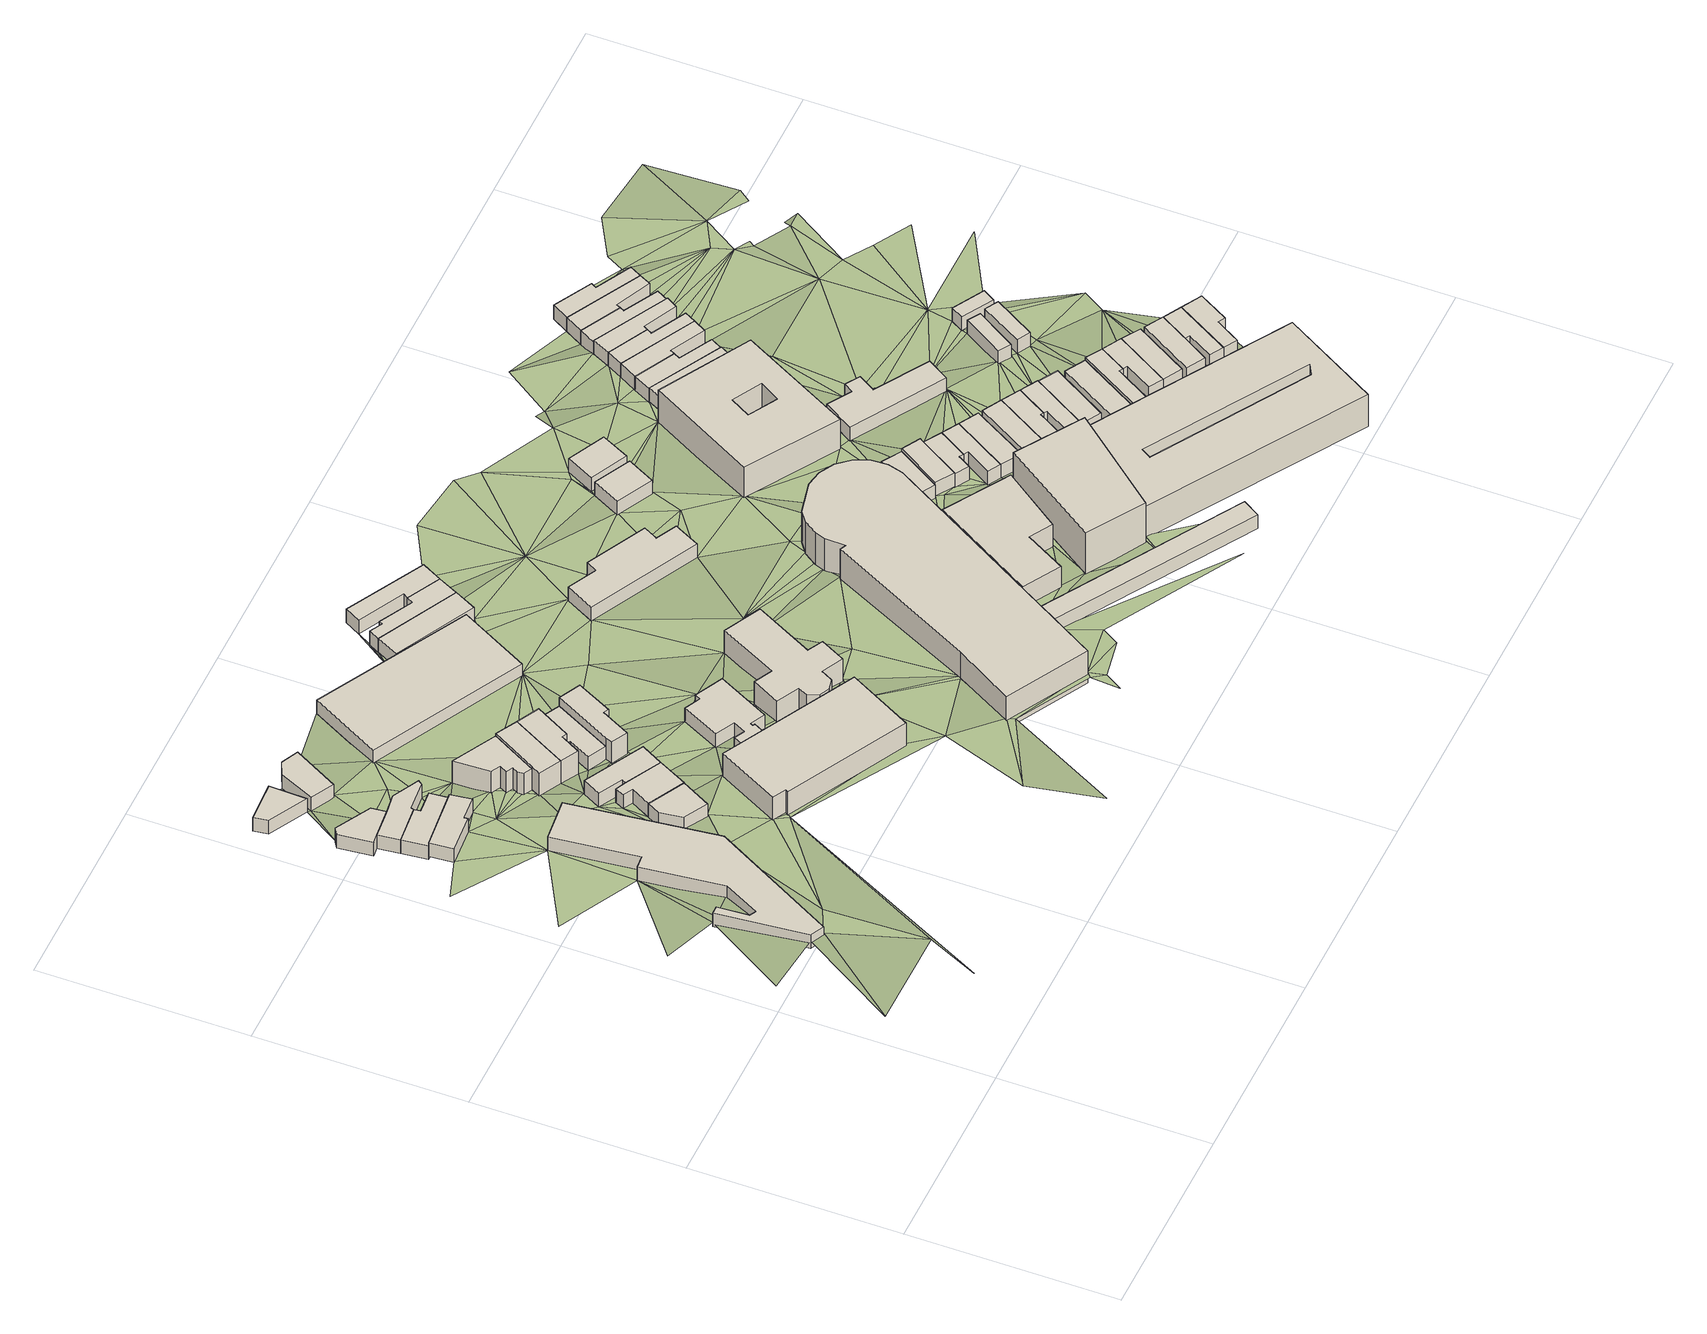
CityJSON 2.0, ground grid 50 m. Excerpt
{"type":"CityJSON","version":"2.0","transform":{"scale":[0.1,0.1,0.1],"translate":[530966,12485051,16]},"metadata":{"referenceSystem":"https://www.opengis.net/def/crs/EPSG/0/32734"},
"CityObjects":{
"building1":{"type":"Building","attributes":{"address":"Durham Avenue Cape Town","building":"retail","building:levels":1,"building_height":4.1,"plus_code":"4FRW3F86+V5J","ground_height":20.53,"roof_height":24.63},"geometry":[{"type":"Solid","lod":"1","boundaries":[[[[0,1,2,3]],[[1,4,5,2]],[[4,6,7,5]],[[6,8,9,7]],[[8,10,11,9]],[[10,12,13,11]],[[12,14,15,13]],[[14,16,17,15]],[[16,18,19,17]],[[18,20,21,19]],[[20,22,23,21]],[[22,0,3,23]],[[3,2,5,7,9,11,13,15,17,19,21,23]],[[22,20,18,16,14,12,10,8,6,4,1,0]]]]}]},
"building2":{"type":"Building","attributes":{"address":"Sugar Fix 83 Durham Avenue Salt River Cape Town","building":"retail","building:levels":1,"building_height":4.1,"plus_code":"4FRW3F96+43G","ground_height":19.05,"roof_height":23.15},"geometry":[{"type":"Solid","lod":"1","boundaries":[[[[24,25,26,27]],[[25,28,29,26]],[[28,30,31,29]],[[30,32,33,31]],[[32,34,35,33]],[[34,24,27,35]],[[27,26,29,31,33,35]],[[34,32,30,28,25,24]]]]}]},
"building3":{"type":"Building","attributes":{"address":"89 Durham Avenue Salt River Cape Town","building":"house","building:levels":1,"building_height":4.1,"plus_code":"4FRW3F96+343","ground_height":20.07,"roof_height":24.17},"geometry":[{"type":"Solid","lod":"1","boundaries":[[[[36,37,38,39]],[[37,40,41,38]],[[40,42,43,41]],[[42,44,45,43]],[[44,46,47,45]],[[46,36,39,47]],[[39,38,41,43,45,47]],[[46,44,42,40,37,36]]]]}]},
"building4":{"type":"Building","attributes":{"address":"87 Durham Avenue Salt River Cape Town","building":"house","building:levels":1,"building_height":4.1,"plus_code":"4FRW3F96+34F","ground_height":19.05,"roof_height":23.15},"geometry":[{"type":"Solid","lod":"1","boundaries":[[[[48,49,50,51]],[[49,52,53,50]],[[52,54,55,53]],[[54,56,57,55]],[[56,58,59,57]],[[58,48,51,59]],[[51,50,53,55,57,59]],[[58,56,54,52,49,48]]]]}]},
"building5":{"type":"Building","attributes":{"building":"retail","building:levels":1,"building_height":4.1,"plus_code":"4FRW3F96+53Q","ground_height":18.24,"roof_height":22.34},"geometry":[{"type":"Solid","lod":"1","boundaries":[[[[60,61,62,63]],[[61,64,65,62]],[[64,66,67,65]],[[66,60,63,67]],[[63,62,65,67]],[[66,64,61,60]]]]}]},
"building6":{"type":"Building","attributes":{"address":"85 Durham Avenue Salt River Cape Town","building":"house","building:levels":1,"building_height":4.1,"plus_code":"4FRW3F96+443","ground_height":19.05,"roof_height":23.15},"geometry":[{"type":"Solid","lod":"1","boundaries":[[[[58,56,57,59]],[[56,68,69,57]],[[68,70,71,69]],[[70,72,73,71]],[[72,74,75,73]],[[74,24,27,75]],[[24,34,35,27]],[[34,58,59,35]],[[59,57,69,71,73,75,27,35]],[[34,24,74,72,70,68,56,58]]]]}]},
"building7":{"type":"Building","attributes":{"address":"82 Coleridge Road Salt River Cape Town","building":"house","building:levels":1,"building_height":4.1,"plus_code":"4FRW3F86+W63","ground_height":20.53,"roof_height":24.63},"geometry":[{"type":"Solid","lod":"1","boundaries":[[[[76,77,78,79]],[[77,80,81,78]],[[80,82,83,81]],[[82,84,85,83]],[[84,76,79,85]],[[79,78,81,83,85]],[[84,82,80,77,76]]]]}]},
"building8":{"type":"Building","attributes":{"building":"yes","building:levels":1,"building_height":4.1,"plus_code":"4FRW3F96+54P","ground_height":18.24,"roof_height":22.34},"geometry":[{"type":"Solid","lod":"1","boundaries":[[[[86,87,88,89]],[[87,90,91,88]],[[90,92,93,91]],[[92,94,95,93]],[[94,86,89,95]],[[89,88,91,93,95]],[[94,92,90,87,86]]]]}]},
"building9":{"type":"Building","attributes":{"address":"80 Coleridge Road Salt River Cape Town","building":"house","building:levels":1,"building_height":4.1,"plus_code":"4FRW3F86+W6G","ground_height":20.61,"roof_height":24.71},"geometry":[{"type":"Solid","lod":"1","boundaries":[[[[96,97,98,99]],[[97,100,101,98]],[[100,102,103,101]],[[102,104,105,103]],[[104,106,107,105]],[[106,108,109,107]],[[108,96,99,109]],[[99,98,101,103,105,107,109]],[[108,106,104,102,100,97,96]]]]}]},
"building10":{"type":"Building","attributes":{"address":"78 Coleridge Road Salt River Cape Town","building":"house","building:levels":1,"building_height":4.1,"plus_code":"4FRW3F86+X65","ground_height":20.53,"roof_height":24.63},"geometry":[{"type":"Solid","lod":"1","boundaries":[[[[110,111,112,113]],[[111,114,115,112]],[[114,116,117,115]],[[116,118,119,117]],[[118,120,121,119]],[[120,110,113,121]],[[113,112,115,117,119,121]],[[120,118,116,114,111,110]]]]}]},
"building11":{"type":"Building","attributes":{"address":"1 Swift Street Salt River Cape Town","building":"house","building:levels":2,"building_height":6.9,"plus_code":"4FRW3F96+362","ground_height":19.05,"roof_height":25.95},"geometry":[{"type":"Solid","lod":"1","boundaries":[[[[122,123,124,125]],[[123,126,127,124]],[[126,128,129,127]],[[128,130,131,129]],[[130,132,133,131]],[[132,134,135,133]],[[134,136,137,135]],[[136,138,139,137]],[[138,122,125,139]],[[125,124,127,129,131,133,135,137,139]],[[138,136,134,132,130,128,126,123,122]]]]}]},
"building12":{"type":"Building","attributes":{"address":"3 Swift Street Salt River Cape Town","building":"house","building:levels":2,"building_height":6.9,"plus_code":"4FRW3F96+26P","ground_height":19.73,"roof_height":26.63},"geometry":[{"type":"Solid","lod":"1","boundaries":[[[[140,141,142,143]],[[141,144,145,142]],[[144,146,147,145]],[[146,148,149,147]],[[148,140,143,149]],[[143,142,145,147,149]],[[148,146,144,141,140]]]]}]},
"building13":{"type":"Building","attributes":{"address":"5 Swift Street Salt River Cape Town","building":"house","building:levels":2,"building_height":6.9,"plus_code":"4FRW3F96+27C","ground_height":19.73,"roof_height":26.63},"geometry":[{"type":"Solid","lod":"1","boundaries":[[[[150,140,143,151]],[[140,148,149,143]],[[148,152,153,149]],[[152,154,155,153]],[[154,156,157,155]],[[156,150,151,157]],[[151,143,149,153,155,157]],[[156,154,152,148,140,150]]]]}]},
"building14":{"type":"Building","attributes":{"address":"86 Cecil Road Salt River Cape Town","building":"industrial","building:levels":2,"building_height":6.9,"plus_code":"4FRW3F86+R8G","ground_height":21.11,"roof_height":28.01},"geometry":[{"type":"Solid","lod":"1","boundaries":[[[[158,159,160,161]],[[159,162,163,160]],[[162,164,165,163]],[[164,166,167,165]],[[166,168,169,167]],[[168,158,161,169]],[[161,160,163,165,167,169]],[[168,166,164,162,159,158]]]]}]},
"building15":{"type":"Building","attributes":{"address":"7 Swift Street Salt River Cape Town","building":"house","building:levels":1,"building_height":4.1,"plus_code":"4FRW3F96+278","ground_height":19.73,"roof_height":23.83},"geometry":[{"type":"Solid","lod":"1","boundaries":[[[[170,150,171,172]],[[150,156,173,171]],[[156,174,175,173]],[[174,176,177,175]],[[176,178,179,177]],[[178,170,172,179]],[[172,171,173,175,177,179]],[[178,176,174,156,150,170]]]]}]},
"building16":{"type":"Building","attributes":{"address":"9 Swift Street Salt River Cape Town","building":"house","building:levels":2,"building_height":6.9,"plus_code":"4FRW3F96+275","ground_height":19.45,"roof_height":26.35},"geometry":[{"type":"Solid","lod":"1","boundaries":[[[[180,181,182,183]],[[181,184,185,182]],[[184,186,187,185]],[[186,188,189,187]],[[188,190,191,189]],[[190,192,193,191]],[[192,180,183,193]],[[183,182,185,187,189,191,193]],[[192,190,188,186,184,181,180]]]]}]},
"building17":{"type":"Building","attributes":{"address":"63 Coleridge Road Salt River Cape Town","building":"house","building:levels":1,"residential":"clergy_house","building_height":4.1,"plus_code":"4FRW3F86+V8X","ground_height":20.44,"roof_height":24.54},"geometry":[{"type":"Solid","lod":"1","boundaries":[[[[194,195,196,197]],[[195,198,199,196]],[[198,200,201,199]],[[200,202,203,201]],[[202,204,205,203]],[[204,206,207,205]],[[206,208,209,207]],[[208,210,211,209]],[[210,212,213,211]],[[212,214,215,213]],[[214,216,217,215]],[[216,218,219,217]],[[218,220,221,219]],[[220,194,197,221]],[[197,196,199,201,203,205,207,209,211,213,215,217,219,221]],[[220,218,216,214,212,210,208,206,204,202,200,198,195,194]]]]}]},
"building18":{"type":"Building","attributes":{"address":"4 Swift Street Salt River Cape Town","building":"retail","building:levels":1,"building_height":4.1,"plus_code":"4FRW3F96+47P","ground_height":18.24,"roof_height":22.34},"geometry":[{"type":"Solid","lod":"1","boundaries":[[[[222,223,224,225]],[[223,226,227,224]],[[226,228,229,227]],[[228,222,225,229]],[[225,224,227,229]],[[228,226,223,222]]]]}]},
"building19":{"type":"Building","attributes":{"address":"St. Francis Catholic Church Coleridge Road Salt River","building":"church","building:levels":2,"amenity":"place_of_worship","building_height":6.9,"plus_code":"4FRW3F86+VCM","ground_height":19.84,"roof_height":26.74},"geometry":[{"type":"Solid","lod":"1","boundaries":[[[[230,231,232,233]],[[231,234,235,232]],[[234,236,237,235]],[[236,238,239,237]],[[238,240,241,239]],[[240,242,243,241]],[[242,244,245,243]],[[244,246,247,245]],[[246,248,249,247]],[[248,250,251,249]],[[250,252,253,251]],[[252,254,255,253]],[[254,256,257,255]],[[256,230,233,257]],[[233,232,235,237,239,241,243,245,247,249,251,253,255,257]],[[256,254,252,250,248,246,244,242,240,238,236,234,231,230]]]]}]},
"building20":{"type":"Building","attributes":{"address":"74 Coleridge Road Salt River Cape Town","building":"house","building:levels":1,"building_height":4.1,"plus_code":"4FRW3F96+592","ground_height":18.24,"roof_height":22.34},"geometry":[{"type":"Solid","lod":"1","boundaries":[[[[258,259,260,261]],[[259,262,263,260]],[[262,264,265,263]],[[264,258,261,265]],[[261,260,263,265]],[[264,262,259,258]]]]}]},
"building21":{"type":"Building","attributes":{"address":"72 Coleridge Road Salt River Cape Town","building":"house","building:levels":1,"building_height":4.1,"plus_code":"4FRW3F96+598","ground_height":18.11,"roof_height":22.21},"geometry":[{"type":"Solid","lod":"1","boundaries":[[[[266,267,268,269]],[[267,270,271,268]],[[270,272,273,271]],[[272,274,275,273]],[[274,276,277,275]],[[276,278,279,277]],[[278,280,281,279]],[[280,266,269,281]],[[269,268,271,273,275,277,279,281]],[[280,278,276,274,272,270,267,266]]]]}]},
"building22":{"type":"Building","attributes":{"address":"70 Coleridge Road Salt River Cape Town","building":"house","building:levels":1,"building_height":4.1,"plus_code":"4FRW3F96+59W","ground_height":18.11,"roof_height":22.21},"geometry":[{"type":"Solid","lod":"1","boundaries":[[[[282,283,284,285]],[[283,286,287,284]],[[286,288,289,287]],[[288,266,269,289]],[[266,280,281,269]],[[280,282,285,281]],[[285,284,287,289,269,281]],[[280,266,288,286,283,282]]]]}]},
"building23":{"type":"Building","attributes":{"address":"Cecil Road Salt River Cape Town","building":"parking","building:levels":3,"building_height":9.7,"plus_code":"4FRW3F86+RH7","ground_height":19.01,"roof_height":28.71},"geometry":[{"type":"Solid","lod":"1","boundaries":[[[[290,291,292,293]],[[291,294,295,292]],[[294,296,297,295]],[[296,298,299,297]],[[298,300,301,299]],[[300,302,303,301]],[[302,304,305,303]],[[304,306,307,305]],[[306,308,309,307]],[[308,310,311,309]],[[310,312,313,311]],[[312,314,315,313]],[[314,316,317,315]],[[316,318,319,317]],[[318,320,321,319]],[[320,290,293,321]],[[293,292,295,297,299,301,303,305,307,309,311,313,315,317,319,321]],[[320,318,316,314,312,310,308,306,304,302,300,298,296,294,291,290]]]]}]},
"building24":{"type":"Building","attributes":{"building":"school","building:levels":1,"building_height":4.1,"plus_code":"4FRW3F96+2FQ","ground_height":18.79,"roof_height":22.89},"geometry":[{"type":"Solid","lod":"1","boundaries":[[[[322,323,324,325]],[[323,326,327,324]],[[326,328,329,327]],[[328,330,331,329]],[[330,332,333,331]],[[332,334,335,333]],[[334,336,337,335]],[[336,322,325,337]],[[325,324,327,329,331,333,335,337]],[[336,334,332,330,328,326,323,322]]]]}]},
"building25":{"type":"Building","attributes":{"building":"carport","building:levels":1,"amenity":"parking","building_height":4.1,"plus_code":"4FRW3F86+MM7","ground_height":20.96,"roof_height":25.06},"geometry":[{"type":"Solid","lod":"1","boundaries":[[[[338,339,340,341]],[[339,342,343,340]],[[342,344,345,343]],[[344,338,341,345]],[[341,340,343,345]],[[344,342,339,338]]]]}]},
"building26":{"type":"Building","attributes":{"address":"13 Shelley Road Salt River Cape Town","building":"office","building:levels":2,"building_height":6.9,"plus_code":"4FRW3F86+QMC","ground_height":19.76,"roof_height":26.66},"geometry":[{"type":"Solid","lod":"1","boundaries":[[[[346,347,348,349]],[[347,350,351,348]],[[350,352,353,351]],[[352,354,355,353]],[[354,356,357,355]],[[356,346,349,357]],[[349,348,351,353,355,357]],[[356,354,352,350,347,346]]]]}]},
"building27":{"type":"Building","attributes":{"building":"school","building:levels":1,"building_height":4.1,"plus_code":"4FRW3F96+3HH","ground_height":18.17,"roof_height":22.27},"geometry":[{"type":"Solid","lod":"1","boundaries":[[[[358,359,360,361]],[[359,362,363,360]],[[362,364,365,363]],[[364,358,361,365]],[[361,360,363,365]],[[364,362,359,358]]]]}]},
"building28":{"type":"Building","attributes":{"address":"Atelier's Park 11 Shelley Road Salt River Cape Town","building":"apartments","building:levels":4,"building:flats":"16","building_height":12.5,"plus_code":"4FRW3F86+PPJ","ground_height":20.26,"roof_height":32.76},"geometry":[{"type":"Solid","lod":"1","boundaries":[[[[366,367,368,369]],[[367,370,371,368]],[[370,372,373,371]],[[372,366,369,373]],[[369,368,371,373]],[[372,370,367,366]]]]}]},
"building29":{"type":"Building","attributes":{"building":"school","building:levels":1,"building_height":4.1,"plus_code":"4FRW3F96+3JR","ground_height":18.17,"roof_height":22.27},"geometry":[{"type":"Solid","lod":"1","boundaries":[[[[374,375,376,377]],[[375,378,379,376]],[[378,380,381,379]],[[380,374,377,381]],[[377,376,379,381]],[[380,378,375,374]]]]}]},
"building30":{"type":"Building","attributes":{"address":"Swift Street Salt River Cape Town","building":"house","building:levels":1,"building_height":4.1,"plus_code":"4FRW3F86+VMH","ground_height":19.01,"roof_height":23.11},"geometry":[{"type":"Solid","lod":"1","boundaries":[[[[382,383,384,385]],[[383,386,387,384]],[[386,388,389,387]],[[388,382,385,389]],[[385,384,387,389]],[[388,386,383,382]]]]}]},
"building31":{"type":"Building","attributes":{"address":"Swift Street Salt River Cape Town","building":"house","building:levels":1,"building_height":4.1,"plus_code":"4FRW3F86+VP2","ground_height":19.76,"roof_height":23.86},"geometry":[{"type":"Solid","lod":"1","boundaries":[[[[390,391,392,393]],[[391,394,395,392]],[[394,396,397,395]],[[396,398,399,397]],[[398,390,393,399]],[[393,392,395,397,399]],[[398,396,394,391,390]]]]}]},
"building32":{"type":"Building","attributes":{"address":"Swift Street Salt River Cape Town","building":"house","building:levels":1,"building_height":4.1,"plus_code":"4FRW3F86+VP4","ground_height":19.4,"roof_height":23.5},"geometry":[{"type":"Solid","lod":"1","boundaries":[[[[400,401,402,403]],[[401,404,405,402]],[[404,406,407,405]],[[406,408,409,407]],[[408,410,411,409]],[[410,400,403,411]],[[403,402,405,407,409,411]],[[410,408,406,404,401,400]]]]}]},
"building33":{"type":"Building","attributes":{"address":"Swift Street Salt River Cape Town","building":"house","building:levels":1,"building_height":4.1,"plus_code":"4FRW3F86+RPG","ground_height":19.4,"roof_height":23.5},"geometry":[{"type":"Solid","lod":"1","boundaries":[[[[412,400,403,413]],[[400,410,411,403]],[[410,414,415,411]],[[414,416,417,415]],[[416,418,419,417]],[[418,412,413,419]],[[413,403,411,415,417,419]],[[418,416,414,410,400,412]]]]}]},
"building34":{"type":"Building","attributes":{"address":"Swift Street Salt River Cape Town","building":"house","building:levels":1,"building_height":4.1,"plus_code":"4FRW3F86+RQC","ground_height":19.4,"roof_height":23.5},"geometry":[{"type":"Solid","lod":"1","boundaries":[[[[412,418,419,413]],[[418,420,421,419]],[[420,422,423,421]],[[422,412,413,423]],[[413,419,421,423]],[[422,420,418,412]]]]}]},
"building35":{"type":"Building","attributes":{"address":"Swift Studio 97 Cecil Road Salt River 7925 Cape Town","building":"apartments","building:levels":3,"building:flats":"2","building_height":9.7,"plus_code":"4FRW3F96+2M3","ground_height":17.69,"roof_height":27.39},"geometry":[{"type":"Solid","lod":"1","boundaries":[[[[424,425,426,427]],[[425,428,429,426]],[[428,430,431,429]],[[430,424,427,431]],[[432,433,434,435]],[[433,436,437,434]],[[436,438,439,437]],[[438,432,435,439]],[[427,426,429,431],[435,434,437,439]],[[430,428,425,424],[438,436,433,432]]]]}]},
"building36":{"type":"Building","attributes":{"address":"Swift Street Salt River Cape Town","building":"house","building:levels":1,"building_height":4.1,"plus_code":"4FRW3F86+RQ8","ground_height":19.4,"roof_height":23.5},"geometry":[{"type":"Solid","lod":"1","boundaries":[[[[440,441,442,443]],[[441,444,445,442]],[[444,446,447,445]],[[446,440,443,447]],[[443,442,445,447]],[[446,444,441,440]]]]}]},
"building37":{"type":"Building","attributes":{"address":"17 on Shelly 17 Shelley Road Salt River Cape Town","building":"residential","building:levels":3,"building:flats":"95","residential":"student","operator":"Proper Living","building_height":9.7,"plus_code":"4FRW3F86+MV9","ground_height":20.26,"roof_height":29.96},"geometry":[{"type":"Solid","lod":"1","boundaries":[[[[448,449,450,451]],[[449,452,453,450]],[[452,454,455,453]],[[454,448,451,455]],[[456,457,458,459]],[[457,460,461,458]],[[460,462,463,461]],[[462,456,459,463]],[[451,450,453,455],[459,458,461,463]],[[454,452,449,448],[462,460,457,456]]]]}]},
"building38":{"type":"Building","attributes":{"address":"Swift Street Salt River Cape Town","building":"house","building:levels":1,"building_height":4.1,"plus_code":"4FRW3F86+RR6","ground_height":19.4,"roof_height":23.5},"geometry":[{"type":"Solid","lod":"1","boundaries":[[[[464,440,443,465]],[[440,446,447,443]],[[446,466,467,447]],[[466,468,469,467]],[[468,470,471,469]],[[470,464,465,471]],[[465,443,447,467,469,471]],[[470,468,466,446,440,464]]]]}]},
"building39":{"type":"Building","attributes":{"address":"Swift Street Salt River Cape Town","building":"house","building:levels":1,"building_height":4.1,"plus_code":"4FRW3F86+QRM","ground_height":19.4,"roof_height":23.5},"geometry":[{"type":"Solid","lod":"1","boundaries":[[[[472,464,465,473]],[[464,470,471,465]],[[470,474,475,471]],[[474,476,477,475]],[[476,478,479,477]],[[478,472,473,479]],[[473,465,471,475,477,479]],[[478,476,474,470,464,472]]]]}]},
"building40":{"type":"Building","attributes":{"building":"school","building:levels":1,"building_height":4.1,"plus_code":"4FRW3F86+WQ8","ground_height":18.69,"roof_height":22.79},"geometry":[{"type":"Solid","lod":"1","boundaries":[[[[480,481,482,483]],[[481,484,485,482]],[[484,486,487,485]],[[486,488,489,487]],[[488,490,491,489]],[[490,492,493,491]],[[492,494,495,493]],[[494,480,483,495]],[[483,482,485,487,489,491,493,495]],[[494,492,490,488,486,484,481,480]]]]}]},
"building41":{"type":"Building","attributes":{"address":"Swift Street Salt River Cape Town","building":"house","building:levels":1,"building_height":4.1,"plus_code":"4FRW3F86+QRP","ground_height":19.18,"roof_height":23.28},"geometry":[{"type":"Solid","lod":"1","boundaries":[[[[496,497,498,499]],[[497,500,501,498]],[[500,502,503,501]],[[502,496,499,503]],[[499,498,501,503]],[[502,500,497,496]]]]}]},
"building42":{"type":"Building","attributes":{"address":"95 Cecil Road Salt River Cape Town","building":"house","building:levels":1,"building_height":4.1,"plus_code":"4FRW3F96+3P9","ground_height":17.69,"roof_height":21.79},"geometry":[{"type":"Solid","lod":"1","boundaries":[[[[504,505,506,507]],[[505,508,509,506]],[[508,510,511,509]],[[510,512,513,511]],[[512,514,515,513]],[[514,504,507,515]],[[507,506,509,511,513,515]],[[514,512,510,508,505,504]]]]}]},
"building43":{"type":"Building","attributes":{"address":"93 Cecil Road Salt River Cape Town","building":"house","building:levels":1,"building_height":4.1,"plus_code":"4FRW3F96+3QC","ground_height":17.28,"roof_height":21.38},"geometry":[{"type":"Solid","lod":"1","boundaries":[[[[516,517,518,519]],[[517,520,521,518]],[[520,522,523,521]],[[522,524,525,523]],[[524,526,527,525]],[[526,516,519,527]],[[519,518,521,523,525,527]],[[526,524,522,520,517,516]]]]}]},
"building44":{"type":"Building","attributes":{"address":"Swift Street Salt River Cape Town","building":"house","building:levels":1,"building_height":4.1,"plus_code":"4FRW3F86+QV6","ground_height":19.18,"roof_height":23.28},"geometry":[{"type":"Solid","lod":"1","boundaries":[[[[528,529,530,531]],[[529,532,533,530]],[[532,534,535,533]],[[534,528,531,535]],[[531,530,533,535]],[[534,532,529,528]]]]}]},
"building45":{"type":"Building","attributes":{"address":"Swift Street Salt River Cape Town","building":"house","building:levels":1,"building_height":4.1,"plus_code":"4FRW3F86+QV3","ground_height":20,"roof_height":24.1},"geometry":[{"type":"Solid","lod":"1","boundaries":[[[[536,537,538,539]],[[537,540,541,538]],[[540,542,543,541]],[[542,544,545,543]],[[544,546,547,545]],[[546,548,549,547]],[[548,536,539,549]],[[539,538,541,543,545,547,549]],[[548,546,544,542,540,537,536]]]]}]},
"building46":{"type":"Building","attributes":{"address":"91 Cecil Road Salt River Cape Town","building":"house","building:levels":1,"building_height":4.1,"plus_code":"4FRW3F96+3QR","ground_height":17.28,"roof_height":21.38},"geometry":[{"type":"Solid","lod":"1","boundaries":[[[[526,524,525,527]],[[524,550,551,525]],[[550,552,553,551]],[[552,554,555,553]],[[554,556,557,555]],[[556,526,527,557]],[[527,525,551,553,555,557]],[[556,554,552,550,524,526]]]]}]},
"building47":{"type":"Building","attributes":{"address":"89 Cecil Road Salt River Cape Town","building":"house","building:levels":1,"building_height":4.1,"plus_code":"4FRW3F96+4Q4","ground_height":17.28,"roof_height":21.38},"geometry":[{"type":"Solid","lod":"1","boundaries":[[[[556,554,555,557]],[[554,558,559,555]],[[558,560,561,559]],[[560,562,563,561]],[[562,564,565,563]],[[564,556,557,565]],[[557,555,559,561,563,565]],[[564,562,560,558,554,556]]]]}]},
"building48":{"type":"Building","attributes":{"address":"Swift Street Salt River Cape Town","building":"house","building:levels":1,"building_height":4.1,"plus_code":"4FRW3F86+PVX","ground_height":20,"roof_height":24.1},"geometry":[{"type":"Solid","lod":"1","boundaries":[[[[566,536,539,567]],[[536,548,549,539]],[[548,568,569,549]],[[568,570,571,569]],[[570,572,573,571]],[[572,566,567,573]],[[567,539,549,569,571,573]],[[572,570,568,548,536,566]]]]}]},
"building49":{"type":"Building","attributes":{"address":"87 Cecil Road Salt River Cape Town","building":"house","building:levels":1,"building_height":4.1,"plus_code":"4FRW3F96+4QG","ground_height":17.28,"roof_height":21.38},"geometry":[{"type":"Solid","lod":"1","boundaries":[[[[564,562,563,565]],[[562,574,575,563]],[[574,576,577,575]],[[576,578,579,577]],[[578,580,581,579]],[[580,564,565,581]],[[565,563,575,577,579,581]],[[580,578,576,574,562,564]]]]}]},
"building50":{"type":"Building","attributes":{"address":"Swift Street Salt River Cape Town","building":"house","building:levels":1,"building_height":4.1,"plus_code":"4FRW3F86+PWR","ground_height":20,"roof_height":24.1},"geometry":[{"type":"Solid","lod":"1","boundaries":[[[[566,572,573,567]],[[572,582,583,573]],[[582,584,585,583]],[[584,566,567,585]],[[567,573,583,585]],[[584,582,572,566]]]]}]},
"building51":{"type":"Building","attributes":{"address":"85 Cecil Road Salt River Cape Town","building":"house","building:levels":1,"building_height":4.1,"plus_code":"4FRW3F96+4RJ","ground_height":16.65,"roof_height":20.75},"geometry":[{"type":"Solid","lod":"1","boundaries":[[[[586,587,588,589]],[[587,590,591,588]],[[590,592,593,591]],[[592,594,595,593]],[[594,596,597,595]],[[596,586,589,597]],[[589,588,591,593,595,597]],[[596,594,592,590,587,586]]]]}]},
"building52":{"type":"Building","attributes":{"address":"Swift Street Salt River Cape Town","building":"house","building:levels":1,"building_height":4.1,"plus_code":"4FRW3F86+PWQ","ground_height":20,"roof_height":24.1},"geometry":[{"type":"Solid","lod":"1","boundaries":[[[[598,599,600,601]],[[599,602,603,600]],[[602,604,605,603]],[[604,606,607,605]],[[606,598,601,607]],[[601,600,603,605,607]],[[606,604,602,599,598]]]]}]},
"building53":{"type":"Building","attributes":{"building":"school","building:levels":1,"building_height":4.1,"plus_code":"4FRW3F86+VV9","ground_height":18.41,"roof_height":22.51},"geometry":[{"type":"Solid","lod":"1","boundaries":[[[[608,609,610,611]],[[609,612,613,610]],[[612,614,615,613]],[[614,608,611,615]],[[611,610,613,615]],[[614,612,609,608]]]]}]},
"building54":{"type":"Building","attributes":{"address":"83 Cecil Road Salt River Cape Town","building":"house","building:levels":1,"building_height":4.1,"plus_code":"4FRW3F96+5Q5","ground_height":16.65,"roof_height":20.75},"geometry":[{"type":"Solid","lod":"1","boundaries":[[[[596,594,595,597]],[[594,616,617,595]],[[616,618,619,617]],[[618,620,621,619]],[[620,622,623,621]],[[622,596,597,623]],[[597,595,617,619,621,623]],[[622,620,618,616,594,596]]]]}]},
"building55":{"type":"Building","attributes":{"building":"school","building:levels":1,"building_height":4.1,"plus_code":"4FRW3F86+VW2","ground_height":19.18,"roof_height":23.28},"geometry":[{"type":"Solid","lod":"1","boundaries":[[[[624,625,626,627]],[[625,628,629,626]],[[628,630,631,629]],[[630,624,627,631]],[[627,626,629,631]],[[630,628,625,624]]]]}]},
"building56":{"type":"Building","attributes":{"address":"Swift Street Salt River Cape Town","building":"house","building:levels":1,"building_height":4.1,"plus_code":"4FRW3F86+PW9","ground_height":19.91,"roof_height":24.01},"geometry":[{"type":"Solid","lod":"1","boundaries":[[[[632,633,634,635]],[[633,636,637,634]],[[636,638,639,637]],[[638,640,641,639]],[[640,642,643,641]],[[642,632,635,643]],[[635,634,637,639,641,643]],[[642,640,638,636,633,632]]]]}]},
"building57":{"type":"Building","attributes":{"address":"81 Cecil Road Salt River Cape Town","building":"house","building:levels":1,"building_height":4.1,"plus_code":"4FRW3F96+5R3","ground_height":16.65,"roof_height":20.75},"geometry":[{"type":"Solid","lod":"1","boundaries":[[[[622,620,621,623]],[[620,644,645,621]],[[644,646,647,645]],[[646,648,649,647]],[[648,650,651,649]],[[650,622,623,651]],[[623,621,645,647,649,651]],[[650,648,646,644,620,622]]]]}]},
"building58":{"type":"Building","attributes":{"address":"Swift Street Salt River Cape Town","building":"house","building:levels":1,"building_height":4.1,"plus_code":"4FRW3F86+PX8","ground_height":19.91,"roof_height":24.01},"geometry":[{"type":"Solid","lod":"1","boundaries":[[[[652,632,635,653]],[[632,642,643,635]],[[642,654,655,643]],[[654,656,657,655]],[[656,658,659,657]],[[658,652,653,659]],[[653,635,643,655,657,659]],[[658,656,654,642,632,652]]]]}]},
"building59":{"type":"Building","attributes":{"building":"school","building:levels":1,"building_height":4.1,"plus_code":"4FRW3F86+VWV","ground_height":18.41,"roof_height":22.51},"geometry":[{"type":"Solid","lod":"1","boundaries":[[[[660,661,662,663]],[[661,664,665,662]],[[664,666,667,665]],[[666,660,663,667]],[[663,662,665,667]],[[666,664,661,660]]]]}]},
"terrain1":{"type":"TINRelief","geometry":[{"type":"CompositeSurface","lod":"1","boundaries":[[[668,669,670]],[[668,671,669]],[[672,670,673]],[[673,6,674]],[[669,671,675]],[[676,677,678]],[[676,679,677]],[[677,6,673]],[[680,681,671]],[[6,677,679]],[[682,6,1]],[[683,669,675]],[[684,685,1]],[[681,675,671]],[[6,4,1]],[[1,42,684]],[[686,683,675]],[[42,1,687]],[[94,688,25]],[[681,686,675]],[[64,688,94]],[[44,42,46]],[[687,1,0]],[[74,25,24]],[[46,42,687]],[[683,689,77]],[[56,54,52]],[[683,77,0]],[[68,56,52]],[[689,683,690]],[[94,25,691]],[[92,64,94]],[[683,686,690]],[[25,74,692]],[[68,52,70]],[[92,66,64]],[[116,0,77]],[[691,25,692]],[[46,687,693]],[[687,0,694]],[[77,108,104]],[[46,693,36]],[[116,77,104]],[[72,692,74]],[[36,123,52]],[[695,687,694]],[[116,696,0]],[[693,687,697]],[[104,108,106]],[[687,695,698]],[[698,697,687]],[[681,699,686]],[[102,116,104]],[[70,52,123]],[[694,0,696]],[[700,686,699]],[[693,123,36]],[[123,72,70]],[[701,116,102]],[[702,695,694]],[[703,693,697]],[[701,102,100]],[[692,704,691]],[[705,690,686]],[[697,698,706]],[[704,692,72]],[[148,694,696]],[[704,72,123]],[[87,691,704]],[[690,705,96]],[[696,152,148]],[[152,696,176]],[[681,707,699]],[[97,96,705]],[[123,141,704]],[[708,176,696]],[[708,696,709]],[[174,152,176]],[[152,156,154]],[[710,176,708]],[[156,152,174]],[[87,704,222]],[[97,705,711]],[[708,709,712]],[[711,709,97]],[[705,713,714]],[[713,705,715]],[[711,705,714]],[[707,681,716]],[[709,202,712]],[[717,718,719]],[[705,720,715]],[[721,704,141]],[[722,723,712]],[[202,709,711]],[[206,711,714]],[[206,714,724]],[[722,712,202]],[[721,141,140]],[[725,726,727]],[[715,728,726]],[[718,729,716]],[[727,726,728]],[[158,720,705]],[[721,140,150]],[[730,728,715]],[[730,715,720]],[[729,718,717]],[[170,721,150]],[[722,202,731]],[[722,731,192]],[[202,200,198]],[[707,716,158]],[[730,720,732]],[[733,728,730]],[[720,734,732]],[[721,170,192]],[[198,731,202]],[[730,732,735]],[[158,734,720]],[[728,733,195]],[[736,222,262]],[[158,737,734]],[[198,195,731]],[[729,738,716]],[[158,739,737]],[[731,740,192]],[[733,741,195]],[[738,158,716]],[[740,721,192]],[[742,262,222]],[[743,739,158]],[[744,729,717]],[[745,739,743]],[[259,736,262]],[[195,230,731]],[[230,195,741]],[[746,738,729]],[[736,259,274]],[[743,158,746]],[[740,731,230]],[[738,746,158]],[[736,274,286]],[[747,744,717]],[[721,740,748]],[[270,274,272]],[[721,749,742]],[[743,746,750]],[[751,752,747]],[[743,750,753]],[[742,754,262]],[[744,747,752]],[[740,230,748]],[[753,256,755]],[[721,756,749]],[[754,742,749]],[[256,753,750]],[[721,748,756]],[[757,744,752]],[[270,267,266]],[[288,270,266]],[[256,758,230]],[[230,758,748]],[[749,756,754]],[[759,744,757]],[[750,746,760]],[[744,759,761]],[[762,744,761]],[[256,750,760]],[[763,754,764]],[[764,754,756]],[[758,256,765]],[[758,332,748]],[[764,280,763]],[[338,762,761]],[[756,766,767]],[[280,764,282]],[[756,767,764]],[[765,256,760]],[[338,768,762]],[[761,759,769]],[[765,770,758]],[[744,762,771]],[[770,772,758]],[[768,338,773]],[[758,774,332]],[[764,775,282]],[[758,772,774]],[[776,765,760]],[[777,773,338]],[[767,778,764]],[[767,322,778]],[[779,334,322]],[[780,768,773]],[[781,768,780]],[[774,772,782]],[[332,783,334]],[[784,775,764]],[[777,338,344]],[[322,334,783]],[[771,762,346]],[[785,773,777]],[[764,778,359]],[[774,786,332]],[[774,782,787]],[[322,783,778]],[[783,332,786]],[[788,764,359]],[[785,777,789]],[[784,764,790]],[[791,780,773]],[[790,764,788]],[[786,774,787]],[[783,792,778]],[[777,344,789]],[[783,786,792]],[[771,346,793]],[[786,787,300]],[[346,391,793]],[[788,359,375]],[[358,375,359]],[[346,794,391]],[[780,791,795]],[[795,794,346]],[[374,788,375]],[[372,785,789]],[[788,374,790]],[[378,375,358]],[[386,771,793]],[[796,786,300]],[[300,298,796]],[[771,386,797]],[[394,391,794]],[[294,797,386]],[[296,294,386]],[[296,796,298]],[[794,795,798]],[[798,795,791]],[[798,394,794]],[[786,424,792]],[[374,799,790]],[[796,296,386]],[[358,792,424]],[[394,798,800]],[[798,791,801]],[[796,802,786]],[[372,789,449]],[[801,791,420]],[[374,380,799]],[[358,424,378]],[[803,800,798]],[[804,805,800]],[[444,420,791]],[[803,804,800]],[[802,796,386]],[[378,424,380]],[[444,791,372]],[[386,390,806]],[[386,806,802]],[[806,390,398]],[[398,396,400]],[[372,807,444]],[[808,799,380]],[[444,441,420]],[[809,810,811]],[[812,807,372]],[[449,813,372]],[[808,380,424]],[[814,815,799]],[[456,816,817]],[[818,802,806]],[[812,372,813]],[[449,819,813]],[[808,814,799]],[[420,441,422]],[[809,811,820]],[[813,819,821]],[[813,470,812]],[[398,400,822]],[[822,806,398]],[[424,508,505]],[[505,808,424]],[[823,821,819]],[[812,470,468]],[[824,508,424]],[[822,400,412]],[[813,474,470]],[[823,819,825]],[[826,825,819]],[[802,818,827]],[[505,828,808]],[[822,412,422]],[[829,441,440]],[[814,808,830]],[[826,819,544]],[[818,490,488]],[[822,422,441]],[[824,424,827]],[[831,808,828]],[[832,825,826]],[[822,441,829]],[[817,833,456]],[[819,449,834]],[[829,440,822]],[[827,818,488]],[[835,814,836]],[[529,823,825]],[[830,808,831]],[[814,830,836]],[[486,484,837]],[[838,824,839]],[[481,837,484]],[[824,827,839]],[[544,819,834]],[[840,440,464]],[[529,502,823]],[[841,488,486]],[[572,570,544]],[[544,570,546]],[[440,840,822]],[[841,827,488]],[[840,464,472]],[[572,544,602]],[[836,596,835]],[[839,827,842]],[[520,524,522]],[[570,548,546]],[[568,548,570]],[[481,822,840]],[[842,827,841]],[[524,552,550]],[[835,596,622]],[[502,529,537]],[[625,472,502]],[[602,582,572]],[[841,520,842]],[[520,552,524]],[[472,843,840]],[[837,844,486]],[[544,834,602]],[[520,841,552]],[[843,472,625]],[[628,502,537]],[[844,837,481]],[[558,562,560]],[[628,625,502]],[[481,840,609]],[[599,582,602]],[[574,562,576]],[[602,834,604]],[[536,845,537]],[[841,486,846]],[[604,847,606]],[[848,847,604]],[[576,562,558]],[[628,537,845]],[[609,661,481]],[[582,599,584]],[[849,847,848]],[[847,850,606]],[[661,660,481]],[[843,625,624]],[[834,848,604]],[[841,846,552]],[[851,852,849]],[[849,848,851]],[[844,481,660]],[[853,854,855]],[[608,843,624]],[[856,536,566]],[[846,554,552]],[[846,486,844]],[[857,853,858]],[[628,845,630]],[[845,536,856]],[[609,608,661]],[[658,852,851]],[[859,650,648]],[[855,858,853]],[[856,566,584]],[[852,658,656]],[[860,661,608]],[[599,856,584]],[[648,861,859]],[[558,554,862]],[[608,624,860]],[[856,599,598]],[[624,630,860]],[[576,558,862]],[[648,646,863]],[[630,845,864]],[[660,666,844]],[[576,862,578]],[[856,598,632]],[[865,861,648]],[[845,856,864]],[[866,855,578]],[[865,648,863]],[[860,630,864]],[[862,554,846]],[[855,866,858]],[[666,860,864]],[[866,867,858]],[[863,867,866]],[[844,868,846]],[[862,866,578]],[[863,866,865]],[[844,666,869]],[[868,844,870]],[[862,846,871]],[[865,872,873]],[[846,868,874]],[[865,866,872]],[[844,875,870]],[[846,874,871]],[[876,862,871]],[[872,866,862]],[[877,873,872]],[[874,868,878]],[[879,874,878]],[[877,872,880]],[[881,872,882]],[[880,872,881]]]}]}
},
"vertices":[
[316,1130,45],[210,1119,45],[210,1119,86],[316,1130,86],[234,913,45],[234,913,86],[203,910,45],[203,910,86],[225,714,45],[225,714,86],[179,628,45],[179,628,86],[165,635,45],[165,635,86],[160,710,45],[160,710,86],[140,710,45],[140,710,86],[161,494,45],[161,494,86],[194,478,45],[194,478,86],[358,776,45],[358,776,86],
[160,1467,31],[156,1503,31],[156,1503,72],[160,1467,72],[73,1549,31],[73,1549,72],[56,1539,31],[56,1539,72],[64,1457,31],[64,1457,72],[88,1460,31],[88,1460,72],
[249,1361,41],[100,1346,41],[100,1346,82],[249,1361,82],[105,1289,41],[105,1289,82],[199,1297,41],[199,1297,82],[198,1305,41],[198,1305,82],[256,1310,41],[256,1310,82],
[100,1346,31],[249,1361,31],[249,1361,72],[100,1346,72],[245,1407,31],[245,1407,72],[190,1402,31],[190,1402,72],[188,1417,31],[188,1417,72],[94,1408,31],[94,1408,72],
[41,1725,22],[46,1690,22],[46,1690,63],[41,1725,63],[137,1641,22],[137,1641,63],[140,1730,22],[140,1730,63],
[189,1424,31],[189,1424,72],[262,1430,31],[262,1430,72],[270,1441,31],[270,1441,72],[207,1474,31],[207,1474,72],
[384,961,45],[368,932,45],[368,932,86],[384,961,86],[375,876,45],[375,876,86],[432,845,45],[432,845,86],[470,915,45],[470,915,86],
[197,1605,22],[256,1713,22],[256,1713,63],[197,1605,63],[216,1732,22],[216,1732,63],[181,1717,22],[181,1717,63],[143,1634,22],[143,1634,63],
[470,915,46],[506,984,46],[506,984,87],[470,915,87],[422,1029,46],[422,1029,87],[397,1041,46],[397,1041,87],[386,1020,46],[386,1020,87],[409,1008,46],[409,1008,87],[384,961,46],[384,961,87],
[506,984,45],[535,1037,45],[535,1037,86],[506,984,86],[394,1113,45],[394,1113,86],[371,1069,45],[371,1069,86],[427,1039,45],[427,1039,86],[422,1029,45],[422,1029,86],
[431,1332,31],[327,1388,31],[327,1388,99],[431,1332,99],[330,1299,31],[330,1299,99],[351,1288,31],[351,1288,99],[342,1270,31],[342,1270,99],[358,1262,31],[358,1262,99],[351,1248,31],[351,1248,99],[351,1234,31],[351,1234,99],[371,1223,31],[371,1223,99],
[481,1304,37],[431,1332,37],[431,1332,106],[481,1304,106],[371,1223,37],[371,1223,106],[359,1201,37],[359,1201,106],[410,1173,37],[410,1173,106],
[534,1276,37],[534,1276,106],[451,1151,37],[451,1151,106],[477,1198,37],[477,1198,106],[488,1192,37],[488,1192,106],
[868,692,51],[552,861,51],[552,861,120],[868,692,120],[473,713,51],[473,713,120],[504,696,51],[504,696,120],[500,690,51],[500,690,120],[785,538,51],[785,538,120],
[583,1250,37],[534,1276,78],[583,1250,78],[488,1192,78],[496,1188,37],[496,1188,78],[469,1135,37],[469,1135,78],[512,1113,37],[512,1113,78],
[583,1250,34],[512,1113,34],[512,1113,104],[583,1250,104],[505,1096,34],[505,1096,104],[543,1077,34],[543,1077,104],[579,1146,34],[579,1146,104],[591,1140,34],[591,1140,104],[634,1224,34],[634,1224,104],
[722,836,44],[786,961,44],[786,961,85],[722,836,85],[719,995,44],[719,995,85],[712,982,44],[712,982,85],[675,1000,44],[675,1000,85],[630,910,44],[630,910,85],[675,887,44],[675,887,85],[660,857,44],[660,857,85],[635,870,44],[635,870,85],[619,838,44],[619,838,85],[672,812,44],[672,812,85],[689,845,44],[689,845,85],[684,848,44],[684,848,85],[687,854,44],[687,854,85],
[413,1735,22],[323,1567,22],[323,1567,63],[413,1735,63],[680,1376,22],[680,1376,63],[769,1542,22],[769,1542,63],
[899,1004,38],[827,865,38],[827,865,107],[899,1004,107],[784,887,38],[784,887,107],[749,820,38],[749,820,107],[803,792,38],[803,792,107],[792,771,38],[792,771,107],[802,744,38],[802,744,107],[826,732,38],[826,732,107],[853,738,38],[853,738,107],[868,766,38],[868,766,107],[919,740,38],[919,740,107],[950,800,38],[950,800,107],[914,819,38],[914,819,107],[987,959,38],[987,959,107],
[821,1587,22],[631,1686,22],[631,1686,63],[821,1587,63],[604,1634,22],[604,1634,63],[794,1535,22],[794,1535,63],
[766,1677,21],[758,1662,21],[758,1662,62],[766,1677,62],[679,1704,21],[679,1704,62],[675,1696,21],[675,1696,62],[645,1712,21],[645,1712,62],[631,1686,21],[631,1686,62],[821,1587,21],[821,1587,62],[845,1635,21],[845,1635,62],
[870,1683,21],[685,1783,21],[685,1783,62],[870,1683,62],[665,1746,21],[665,1746,62],[773,1688,21],[773,1688,62],
[1457,831,30],[1467,868,30],[1467,868,127],[1457,831,127],[1465,907,30],[1465,907,127],[1450,943,30],[1450,943,127],[1424,973,30],[1424,973,127],[1388,993,30],[1388,993,127],[1348,1000,30],[1348,1000,127],[1271,983,30],[1271,983,127],[1243,962,30],[1243,962,127],[1222,932,30],[1222,932,127],[1213,907,30],[1213,907,127],[1212,857,30],[1212,857,127],[1198,864,30],[1198,864,127],[1017,512,30],[1017,512,127],[932,370,30],[932,370,127],[1125,264,30],[1125,264,127],
[1146,1291,28],[1004,1364,28],[1004,1364,69],[1146,1291,69],[990,1338,28],[990,1338,69],[922,1373,28],[922,1373,69],[886,1304,28],[886,1304,69],[1145,1170,28],[1145,1170,69],[1177,1232,28],[1177,1232,69],[1128,1257,28],[1128,1257,69],
[1241,420,50],[1216,379,50],[1216,379,91],[1241,420,91],[1667,103,50],[1667,103,91],[1693,144,50],[1693,144,91],
[1407,718,38],[1263,472,38],[1263,472,107],[1407,718,107],[1350,421,38],[1350,421,107],[1404,517,38],[1404,517,107],[1457,485,38],[1457,485,107],[1558,624,38],[1558,624,107],
[1321,1400,22],[1235,1444,22],[1235,1444,63],[1321,1400,63],[1200,1377,22],[1200,1377,63],[1286,1333,22],[1286,1333,63],
[1566,622,43],[1407,388,43],[1407,388,168],[1566,622,168],[1538,306,43],[1538,306,168],[1720,523,43],[1720,523,168],
[1277,1522,22],[1243,1456,22],[1243,1456,63],[1277,1522,63],[1332,1412,22],[1332,1412,63],[1365,1478,22],[1365,1478,63],
[1500,773,30],[1564,878,30],[1564,878,71],[1500,773,71],[1519,906,30],[1519,906,71],[1456,800,30],[1456,800,71],
[1564,878,38],[1500,773,38],[1500,773,79],[1564,878,79],[1542,747,38],[1542,747,79],[1602,846,38],[1602,846,79],[1607,853,38],[1607,853,79],
[1644,820,34],[1602,846,34],[1602,846,75],[1644,820,75],[1542,747,34],[1542,747,75],[1575,727,34],[1575,727,75],[1593,758,34],[1593,758,75],[1603,752,34],[1603,752,75],
[1683,797,34],[1683,797,75],[1613,746,34],[1613,746,75],[1576,685,34],[1576,685,75],[1606,668,34],[1606,668,75],
[1652,639,34],[1652,639,75],[1728,771,34],[1728,771,75],
[1491,1406,17],[1351,1151,17],[1351,1151,114],[1491,1406,114],[1562,1018,17],[1562,1018,114],[1704,1284,17],[1704,1284,114],[1526,1251,17],[1594,1212,17],[1594,1212,114],[1526,1251,114],[1565,1164,17],[1565,1164,114],[1498,1203,17],[1498,1203,114],
[1782,741,34],[1738,766,34],[1738,766,75],[1782,741,75],[1659,633,34],[1659,633,75],[1703,607,34],[1703,607,75],
[2175,238,43],[1724,518,43],[1724,518,140],[2175,238,140],[1551,314,43],[1551,314,140],[2041,7,43],[2041,7,140],[1706,385,43],[2075,156,43],[2075,156,140],[1706,385,140],[2049,141,43],[2049,141,140],[1691,361,43],[1691,361,140],
[1825,716,34],[1825,716,75],[1739,586,34],[1739,586,75],[1775,647,34],[1775,647,75],[1781,643,34],[1781,643,75],
[1865,692,34],[1865,692,75],[1789,638,34],[1789,638,75],[1752,577,34],[1752,577,75],[1785,558,34],[1785,558,75],
[1803,876,27],[1835,928,27],[1835,928,68],[1803,876,68],[1711,1005,27],[1711,1005,68],[1736,1046,27],[1736,1046,68],[1702,1067,27],[1702,1067,68],[1688,1045,27],[1688,1045,68],[1633,1079,27],[1633,1079,68],[1589,1008,27],[1589,1008,68],
[1865,692,32],[1785,558,32],[1785,558,73],[1865,692,73],[1830,532,32],[1830,532,73],[1910,665,32],[1910,665,73],
[1711,1354,17],[1540,1448,17],[1540,1448,58],[1711,1354,58],[1520,1408,17],[1520,1408,58],[1607,1359,17],[1607,1359,58],[1614,1371,17],[1614,1371,58],[1695,1326,17],[1695,1326,58],
[1540,1448,13],[1711,1354,13],[1711,1354,54],[1540,1448,54],[1727,1383,13],[1727,1383,54],[1650,1425,13],[1650,1425,54],[1657,1440,13],[1657,1440,54],[1562,1490,13],[1562,1490,54],
[1961,624,32],[1915,651,32],[1915,651,73],[1961,624,73],[1832,509,32],[1832,509,73],[1878,482,32],[1878,482,73],
[1999,601,40],[1961,624,40],[1961,624,81],[1999,601,81],[1878,482,40],[1878,482,81],[1872,475,40],[1872,475,81],[1903,457,40],[1903,457,81],[1953,542,40],[1953,542,81],[1962,537,40],[1962,537,81],
[1663,1450,13],[1663,1450,54],[1745,1407,13],[1745,1407,54],[1763,1438,13],[1763,1438,54],[1586,1533,13],[1586,1533,54],
[1777,1464,13],[1777,1464,54],[1694,1508,13],[1694,1508,54],[1701,1520,13],[1701,1520,54],[1606,1570,13],[1606,1570,54],
[2043,576,40],[2043,576,81],[1971,531,40],[1971,531,81],[1933,466,40],[1933,466,81],[1966,446,40],[1966,446,81],
[1706,1530,13],[1706,1530,54],[1787,1490,13],[1787,1490,54],[1803,1517,13],[1803,1517,54],[1627,1612,13],[1627,1612,54],
[2010,422,40],[2010,422,81],[2085,549,40],[2085,549,81],
[1627,1612,6],[1803,1517,6],[1803,1517,48],[1627,1612,48],[1819,1546,6],[1819,1546,48],[1738,1590,6],[1738,1590,48],[1743,1600,6],[1743,1600,48],[1648,1651,6],[1648,1651,48],
[2136,519,40],[2093,544,40],[2093,544,81],[2136,519,81],[2017,414,40],[2017,414,81],[2059,389,40],[2059,389,81],[2096,451,40],[2096,451,81],
[2009,885,24],[1980,903,24],[1980,903,65],[2009,885,65],[1922,807,24],[1922,807,65],[1950,789,24],[1950,789,65],
[1748,1610,6],[1748,1610,48],[1833,1570,6],[1833,1570,48],[1847,1598,6],[1847,1598,48],[1672,1693,6],[1672,1693,48],
[2018,879,32],[1960,780,32],[1960,780,73],[2018,879,73],[1991,763,32],[1991,763,73],[2049,861,32],[2049,861,73],
[2178,495,39],[2136,519,39],[2136,519,80],[2178,495,80],[2096,451,39],[2096,451,80],[2107,445,39],[2107,445,80],[2071,384,39],[2071,384,80],[2103,366,39],[2103,366,80],
[1862,1626,6],[1862,1626,48],[1778,1671,6],[1778,1671,48],[1785,1684,6],[1785,1684,48],[1695,1733,6],[1695,1733,48],
[2226,468,39],[2226,468,80],[2134,347,39],[2134,347,80],[2169,406,39],[2169,406,80],[2185,397,39],[2185,397,80],
[2001,946,24],[1984,917,24],[1984,917,65],[2001,946,65],[2057,875,24],[2057,875,65],[2074,904,24],[2074,904,65],
[6,257,80],[194,478,67],[161,494,67],[257,257,76],[6,507,72],[140,710,57],[6,757,63],[257,507,67],[179,628,67],[160,710,57],[165,635,57],[225,714,57],[200,134,76],[492,681,54],[6,1007,53],[358,776,57],[105,1289,44],[6,1257,44],[473,713,54],[257,1257,41],[73,1549,34],[375,876,57],[432,845,54],[197,1605,31],[257,1507,31],[330,1299,41],[359,1201,41],[351,1234,41],[394,1113,46],[342,1270,41],[351,1248,41],[500,690,54],[504,696,54],[427,1039,46],[371,1223,41],[351,1288,41],[323,1567,31],[552,861,54],[358,1262,41],[785,538,58],[505,1096,46],[535,1037,46],[512,1113,46],[630,910,46],[543,1077,46],[619,838,54],[635,870,51],[672,812,51],[838,470,58],[939,351,62],[758,257,67],[786,78,75],[758,757,51],[680,1376,34],[591,1140,37],[579,1146,37],[660,857,51],[684,848,51],[689,845,51],[687,854,51],[722,836,51],[932,370,62],[749,820,51],[758,1007,44],[792,771,51],[784,887,44],[802,744,51],[803,792,51],[595,1645,22],[826,732,51],[1009,507,54],[853,738,51],[758,1257,34],[827,865,51],[769,1542,28],[919,740,45],[1125,264,62],[868,766,51],[1017,512,54],[1113,254,62],[886,1304,31],[758,1507,28],[1009,757,45],[1107,182,62],[1133,224,62],[950,800,45],[794,1535,28],[914,819,45],[922,1373,31],[1232,243,58],[1009,1007,38],[1256,283,58],[1198,864,41],[1216,379,58],[1263,472,50],[821,1587,28],[1009,1507,25],[1213,907,34],[990,1338,31],[1004,1364,31],[1350,421,50],[1576,97,62],[1222,932,34],[1457,831,38],[1243,962,34],[1407,388,46],[1260,1007,34],[1009,1757,19],[1212,857,41],[1510,257,54],[1200,1377,28],[1128,1257,31],[1457,485,46],[1404,517,46],[1271,983,34],[1260,1257,28],[1165,1738,15],[1538,306,54],[1351,1151,28],[1348,1000,34],[1260,1507,22],[1551,314,54],[1210,1695,15],[1566,622,46],[1286,1333,28],[1456,800,38],[1510,757,38],[1558,624,46],[1510,1007,30],[1467,868,38],[1576,685,38],[1384,1602,22],[1575,727,38],[1606,668,38],[1562,1018,30],[1613,746,38],[1603,752,38],[1593,758,38],[1589,1008,30],[1703,607,43],[1510,1507,17],[1526,1251,24],[1498,1203,24],[1565,1164,24],[1739,586,43],[1752,577,43],[1433,1643,10],[1412,1654,10],[1691,361,50],[2049,141,47],[1633,1079,30],[1761,507,43],[1594,1212,24],[1785,558,43],[1803,876,34],[1830,532,43],[1607,1359,24],[1832,509,43],[1872,475,43],[1704,1284,20],[1562,1490,17],[1761,757,34],[1606,1570,17],[1586,1533,17],[1878,482,43],[2075,156,47],[2175,238,45],[1510,1757,10],[1627,1612,17],[1761,1007,27],[1614,1371,24],[1695,1326,20],[1922,807,32],[1761,1257,20],[1711,1354,20],[1950,789,32],[2012,1007,24],[2012,757,32],[2012,1257,17],[2071,384,40],[2163,269,45],[2103,366,47],[2107,445,40],[2146,331,45],[2134,347,47],[1743,1600,13],[1738,1590,13],[1819,1546,13],[2150,664,30],[1748,1610,13],[1833,1570,13],[1776,1702,6],[2057,875,32],[1783,1714,6],[2028,1459,11],[1862,1626,13],[2182,717,30],[1887,1657,4],[2012,1507,11],[1847,1598,13],[2083,1233,17],[2263,1007,23],[2149,1190,16],[2053,1425,11],[2083,1545,11],[1911,1700,4],[2133,1373,17],[2236,1140,16],[2062,1438,11],[2012,1757,4],[2174,1374,16],[2145,1392,9],[2193,1739,1],[2195,1515,9],[2173,1487,9]
]}
